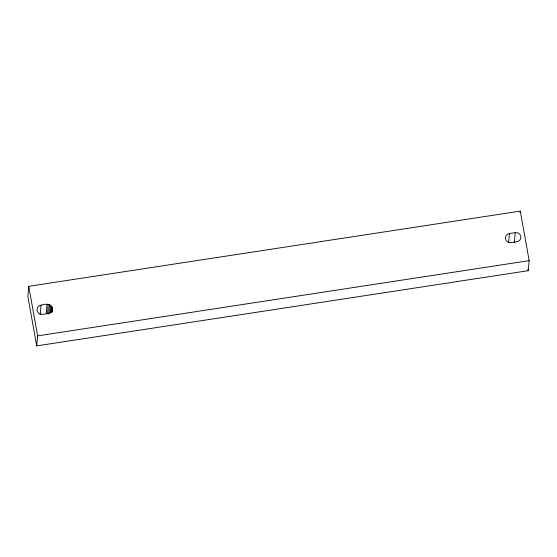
<?xml version="1.0" encoding="UTF-8"?>
<svg xmlns="http://www.w3.org/2000/svg" width="557" height="557" viewBox="0 0 557 557"><rect width="100%" height="100%" fill="white"/><g stroke="black" fill="none" stroke-linecap="round" stroke-linejoin="round"><path stroke-width="0.84" d="M52.442 309.532C52.943 303.454 44.908 303.495 41.03 305.215A4.839 4.602 5.2 0 0 37.096 310.507A4.839 4.602 5.2 0 0 42.701 314.294C46.071 313.744 51.704 314.037 52.442 309.532L52.295 311.203M28.762 286.305L27.85 296.345L36.706 345.897L528.238 270.695L529.15 260.655L520.294 211.103L28.762 286.305L37.618 335.864L36.706 345.897M40.195 314.42L41.03 305.215M46.203 313.5L47.039 304.303M47.463 313.521L48.299 304.317M48.682 313.849L49.517 304.644M49.852 313.626L50.61 305.257M50.889 312.811L51.502 306.12M51.669 312.185L52.128 307.165M51.961 312.359L52.114 310.688M52.219 310.841L52.449 308.327M508.618 242.761L509.453 233.55L515.232 232.666A4.839 4.602 5.2 0 1 520.816 236.474A4.839 4.602 5.2 0 1 516.861 241.752L511.075 242.636A4.839 4.602 5.2 0 1 505.491 238.821A4.839 4.602 5.2 0 1 509.453 233.55M514.32 242.713L515.232 232.666M520.141 212.774L520.294 211.103M37.618 335.864L529.15 260.655M527.932 268.989L528.238 270.695"/></g></svg>
